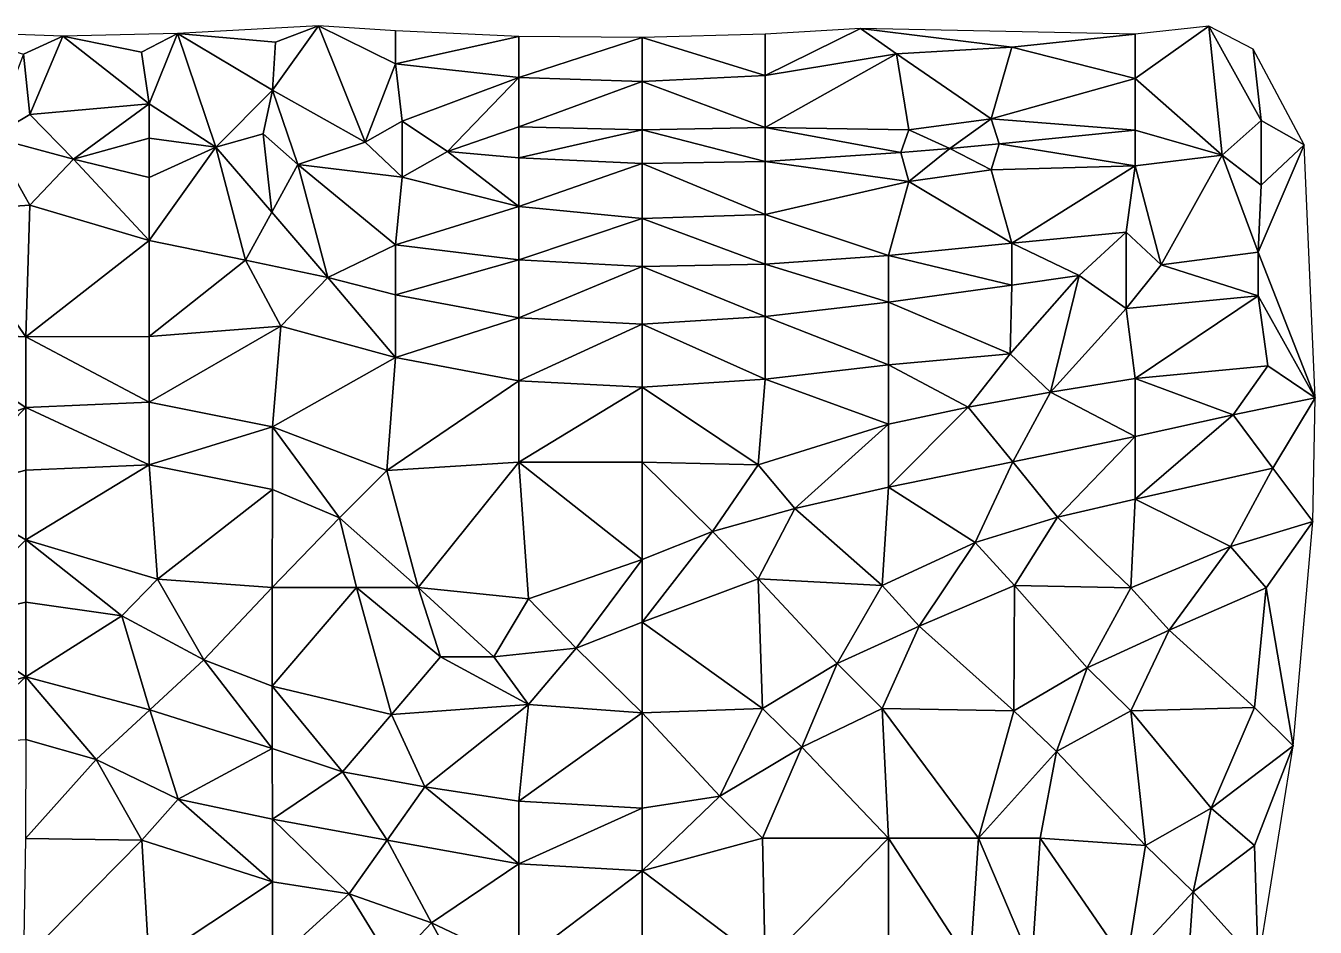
# Model space of a CAD drawing. Header units: metres. Extents: x 246072 to 246543, y 6709082 to 6709569.
# Drawn here: x 246229.5 to 246543.2, y 6709350 to 6709569.3 of the extents above; entities that cross this region are included whole.
import ezdxf

# ---------------------------------------------------------------- set-up
doc = ezdxf.new("R2010")
doc.units = ezdxf.units.M

msp = doc.modelspace()

# ---------------------------------------------------------------- linework, layer by layer
for points in [[(246238.49, 6709566.79, 25.4), (246211.2, 6709567.77, 21.76), (246228.89, 6709562.45, 22.98)], [(246266.4, 6709567.44, 28.51), (246238.49, 6709566.79, 25.4), (246257.63, 6709562.87, 26.42)], [(246266.4, 6709567.44, 28.51), (246257.63, 6709562.87, 26.42), (246259.48, 6709550.31, 22.88)], [(246266.4, 6709567.44, 28.51), (246259.48, 6709550.31, 22.88), (246275.68, 6709539.79, 21.21)], [(246300.72, 6709569.32, 31.01), (246266.4, 6709567.44, 28.51), (246290.22, 6709565.35, 29.4)], [(246289.46, 6709553.67, 26.03), (246266.4, 6709567.44, 28.51), (246275.68, 6709539.79, 21.21)], [(246290.22, 6709565.35, 29.4), (246266.4, 6709567.44, 28.51), (246289.46, 6709553.67, 26.03)], [(246300.72, 6709569.32, 31.01), (246290.22, 6709565.35, 29.4), (246289.46, 6709553.67, 26.03)], [(246312.05, 6709541.01, 24.11), (246300.72, 6709569.32, 31.01), (246289.46, 6709553.67, 26.03)], [(246319.45, 6709560.03, 29.25), (246300.72, 6709569.32, 31.01), (246312.05, 6709541.01, 24.11)], [(246319.45, 6709568.07, 31.37), (246300.72, 6709569.32, 31.01), (246319.45, 6709560.03, 29.25)], [(246349.43, 6709566.72, 31.67), (246319.45, 6709568.07, 31.37), (246319.45, 6709560.03, 29.25)], [(246432.55, 6709568.69, 31.12), (246409.4, 6709567.32, 31.45), (246409.4, 6709557.21, 29.26)], [(246432.55, 6709568.69, 31.12), (246409.4, 6709557.21, 29.26), (246441.28, 6709562.5, 29.53)], [(246432.55, 6709568.69, 31.12), (246441.28, 6709562.5, 29.53), (246469.37, 6709564.15, 28.85)], [(246499.36, 6709567.25, 28.21), (246432.55, 6709568.69, 31.12), (246469.37, 6709564.15, 28.85)], [(246517.33, 6709569.26, 27.8), (246499.36, 6709556.51, 26.05), (246520.54, 6709537.85, 21.58)], [(246517.33, 6709569.26, 27.8), (246499.36, 6709567.25, 28.21), (246499.36, 6709556.51, 26.05)], [(246517.33, 6709569.26, 27.8), (246520.54, 6709537.85, 21.58), (246530.06, 6709546.31, 22.71)], [(246517.33, 6709569.26, 27.8), (246530.06, 6709546.31, 22.71), (246528.13, 6709563.66, 26.17)], [(246238.49, 6709566.79, 25.4), (246228.89, 6709562.45, 22.98), (246230.45, 6709547.71, 19.61)], [(246238.49, 6709566.79, 25.4), (246230.45, 6709547.71, 19.61), (246259.48, 6709550.31, 22.88)], [(246257.63, 6709562.87, 26.42), (246238.49, 6709566.79, 25.4), (246259.48, 6709550.31, 22.88)], [(246349.43, 6709566.72, 31.67), (246319.45, 6709560.03, 29.25), (246349.43, 6709556.75, 29.27)], [(246379.42, 6709566.45, 31.68), (246349.43, 6709566.72, 31.67), (246349.43, 6709556.75, 29.27)], [(246379.42, 6709566.45, 31.68), (246349.43, 6709556.75, 29.27), (246379.42, 6709555.74, 29.27)], [(246409.4, 6709567.32, 31.45), (246379.42, 6709566.45, 31.68), (246409.4, 6709557.21, 29.26)], [(246379.42, 6709566.45, 31.68), (246379.42, 6709555.74, 29.27), (246409.4, 6709557.21, 29.26)], [(246499.36, 6709567.25, 28.21), (246469.37, 6709564.15, 28.85), (246499.36, 6709556.51, 26.05)], [(246228.89, 6709562.45, 22.98), (246221.11, 6709542.21, 17.61), (246230.45, 6709547.71, 19.61)], [(246441.28, 6709562.5, 29.53), (246409.4, 6709557.21, 29.26), (246409.4, 6709544.58, 26.65)], [(246441.28, 6709562.5, 29.53), (246409.4, 6709544.58, 26.65), (246444.34, 6709544.04, 25.69)], [(246469.37, 6709564.15, 28.85), (246441.28, 6709562.5, 29.53), (246464.34, 6709546.71, 25.52)], [(246464.34, 6709546.71, 25.52), (246441.28, 6709562.5, 29.53), (246444.34, 6709544.04, 25.69)], [(246499.36, 6709556.51, 26.05), (246469.37, 6709564.15, 28.85), (246464.34, 6709546.71, 25.52)], [(246528.13, 6709563.66, 26.17), (246530.06, 6709546.31, 22.71), (246540.53, 6709540.34, 21.14)], [(246319.45, 6709560.03, 29.25), (246312.05, 6709541.01, 24.11), (246321.01, 6709546.15, 25.81)], [(246349.43, 6709556.75, 29.27), (246319.45, 6709560.03, 29.25), (246321.01, 6709546.15, 25.81)], [(246349.43, 6709556.75, 29.27), (246321.01, 6709546.15, 25.81), (246332.04, 6709538.76, 24.6)], [(246349.43, 6709556.75, 29.27), (246332.04, 6709538.76, 24.6), (246349.43, 6709544.71, 26.51)], [(246379.42, 6709555.74, 29.27), (246349.43, 6709556.75, 29.27), (246349.43, 6709544.71, 26.51)], [(246379.42, 6709555.74, 29.27), (246349.43, 6709544.71, 26.51), (246379.42, 6709543.98, 26.75)], [(246409.4, 6709557.21, 29.26), (246379.42, 6709555.74, 29.27), (246409.4, 6709544.58, 26.65)], [(246409.4, 6709544.58, 26.65), (246379.42, 6709555.74, 29.27), (246379.42, 6709543.98, 26.75)], [(246499.36, 6709556.51, 26.05), (246464.34, 6709546.71, 25.52), (246499.36, 6709543.96, 23.62)], [(246499.36, 6709556.51, 26.05), (246499.36, 6709543.96, 23.62), (246520.54, 6709537.85, 21.58)], [(246289.46, 6709553.67, 26.03), (246275.68, 6709539.79, 21.21), (246287.19, 6709543.04, 22.96)], [(246289.46, 6709553.67, 26.03), (246287.19, 6709543.04, 22.96), (246295.67, 6709535.53, 21.95)], [(246312.05, 6709541.01, 24.11), (246289.46, 6709553.67, 26.03), (246295.67, 6709535.53, 21.95)], [(246259.48, 6709550.31, 22.88), (246230.45, 6709547.71, 19.61), (246241.11, 6709536.84, 18.39)], [(246259.48, 6709550.31, 22.88), (246241.11, 6709536.84, 18.39), (246259.48, 6709542.01, 20.59)], [(246275.68, 6709539.79, 21.21), (246259.48, 6709550.31, 22.88), (246259.48, 6709542.01, 20.59)], [(246230.45, 6709547.71, 19.61), (246221.11, 6709542.21, 17.61), (246241.11, 6709536.84, 18.39)], [(246321.01, 6709546.15, 25.81), (246312.05, 6709541.01, 24.11), (246321.01, 6709532.5, 22.94)], [(246321.01, 6709546.15, 25.81), (246321.01, 6709532.5, 22.94), (246332.04, 6709538.76, 24.6)], [(246464.34, 6709546.71, 25.52), (246444.34, 6709544.04, 25.69), (246454.31, 6709539.47, 24.48)], [(246464.34, 6709546.71, 25.52), (246454.31, 6709539.47, 24.48), (246466.33, 6709540.6, 24.28)], [(246464.34, 6709546.71, 25.52), (246466.33, 6709540.6, 24.28), (246499.36, 6709543.96, 23.62)], [(246530.06, 6709546.31, 22.71), (246520.54, 6709537.85, 21.58), (246530.06, 6709530.5, 19.89)], [(246530.06, 6709546.31, 22.71), (246530.06, 6709530.5, 19.89), (246540.53, 6709540.34, 21.14)], [(246287.19, 6709543.04, 22.96), (246275.68, 6709539.79, 21.21), (246289.33, 6709523.96, 19.39)], [(246287.19, 6709543.04, 22.96), (246289.33, 6709523.96, 19.39), (246295.67, 6709535.53, 21.95)], [(246349.43, 6709544.71, 26.51), (246332.04, 6709538.76, 24.6), (246349.43, 6709537.19, 24.95)], [(246379.42, 6709543.98, 26.75), (246349.43, 6709544.71, 26.51), (246349.43, 6709537.19, 24.95)], [(246379.42, 6709543.98, 26.75), (246349.43, 6709537.19, 24.95), (246379.42, 6709535.8, 25.18)], [(246409.4, 6709544.58, 26.65), (246379.42, 6709543.98, 26.75), (246409.4, 6709536.28, 25.08)], [(246409.4, 6709536.28, 25.08), (246379.42, 6709543.98, 26.75), (246379.42, 6709535.8, 25.18)], [(246442.33, 6709538.46, 24.69), (246409.4, 6709544.58, 26.65), (246409.4, 6709536.28, 25.08)], [(246444.34, 6709544.04, 25.69), (246409.4, 6709544.58, 26.65), (246442.33, 6709538.46, 24.69)], [(246444.34, 6709544.04, 25.69), (246442.33, 6709538.46, 24.69), (246454.28, 6709539.46, 24.48)], [(246454.31, 6709539.47, 24.48), (246444.34, 6709544.04, 25.69), (246454.28, 6709539.46, 24.48)], [(246499.36, 6709543.96, 23.62), (246466.33, 6709540.6, 24.28), (246499.36, 6709535.21, 22.03)], [(246520.54, 6709537.85, 21.58), (246499.36, 6709543.96, 23.62), (246499.36, 6709535.21, 22.03)], [(246221.11, 6709542.21, 17.61), (246208.23, 6709524.22, 14.92), (246230.49, 6709525.7, 16.34)], [(246241.11, 6709536.84, 18.39), (246221.11, 6709542.21, 17.61), (246230.49, 6709525.7, 16.34)], [(246259.48, 6709542.01, 20.59), (246241.11, 6709536.84, 18.39), (246259.49, 6709532.4, 18.84)], [(246275.68, 6709539.79, 21.21), (246259.48, 6709542.01, 20.59), (246259.49, 6709532.4, 18.84)], [(246275.68, 6709539.79, 21.21), (246259.48, 6709517.1, 17.02), (246282.95, 6709512.26, 17.68)], [(246275.68, 6709539.79, 21.21), (246259.49, 6709532.4, 18.84), (246259.48, 6709517.1, 17.02)], [(246275.68, 6709539.79, 21.21), (246282.95, 6709512.26, 17.68), (246289.33, 6709523.96, 19.39)], [(246312.05, 6709541.01, 24.11), (246295.67, 6709535.53, 21.95), (246321.01, 6709532.5, 22.94)], [(246442.33, 6709538.46, 24.69), (246444.33, 6709531.46, 23.38), (246454.28, 6709539.46, 24.48)], [(246464.34, 6709534.29, 23.22), (246454.28, 6709539.46, 24.48), (246444.33, 6709531.46, 23.38)], [(246454.31, 6709539.47, 24.48), (246454.28, 6709539.46, 24.48), (246464.34, 6709534.29, 23.22)], [(246454.31, 6709539.47, 24.48), (246464.34, 6709534.29, 23.22), (246466.33, 6709540.6, 24.28)], [(246499.36, 6709535.21, 22.03), (246466.33, 6709540.6, 24.28), (246464.34, 6709534.29, 23.22)], [(246540.53, 6709540.34, 21.14), (246530.06, 6709530.5, 19.89), (246529.34, 6709514.2, 17.26)], [(246540.53, 6709540.34, 21.14), (246529.34, 6709514.2, 17.26), (246543.19, 6709478.81, 11.74)], [(246259.48, 6709517.1, 17.02), (246241.11, 6709536.84, 18.39), (246230.49, 6709525.7, 16.34)], [(246259.49, 6709532.4, 18.84), (246241.11, 6709536.84, 18.39), (246259.48, 6709517.1, 17.02)], [(246332.04, 6709538.76, 24.6), (246321.01, 6709532.5, 22.94), (246349.43, 6709525.38, 22.86)], [(246349.43, 6709537.19, 24.95), (246332.04, 6709538.76, 24.6), (246349.43, 6709525.38, 22.86)], [(246379.42, 6709535.8, 25.18), (246349.43, 6709537.19, 24.95), (246349.43, 6709525.38, 22.86)], [(246409.4, 6709536.28, 25.08), (246379.42, 6709535.8, 25.18), (246409.4, 6709523.43, 22.87)], [(246442.33, 6709538.46, 24.69), (246409.4, 6709536.28, 25.08), (246444.33, 6709531.46, 23.38)], [(246409.4, 6709536.28, 25.08), (246409.4, 6709523.43, 22.87), (246444.33, 6709531.46, 23.38)], [(246520.54, 6709537.85, 21.58), (246499.36, 6709535.21, 22.03), (246505.72, 6709511.13, 17.78)], [(246520.54, 6709537.85, 21.58), (246505.72, 6709511.13, 17.78), (246529.34, 6709514.2, 17.26)], [(246520.54, 6709537.85, 21.58), (246529.34, 6709514.2, 17.26), (246530.06, 6709530.5, 19.89)], [(246295.67, 6709535.53, 21.95), (246289.33, 6709523.96, 19.39), (246302.94, 6709508.07, 18.21)], [(246319.45, 6709516.01, 20.16), (246295.67, 6709535.53, 21.95), (246302.94, 6709508.07, 18.21)], [(246321.01, 6709532.5, 22.94), (246295.67, 6709535.53, 21.95), (246319.45, 6709516.01, 20.16)], [(246379.42, 6709535.8, 25.18), (246349.43, 6709525.38, 22.86), (246379.42, 6709522.4, 22.88)], [(246379.42, 6709535.8, 25.18), (246379.42, 6709522.4, 22.88), (246409.4, 6709523.43, 22.87)], [(246464.34, 6709534.29, 23.22), (246444.33, 6709531.46, 23.38), (246469.37, 6709516.44, 20.06)], [(246499.36, 6709535.21, 22.03), (246464.34, 6709534.29, 23.22), (246469.37, 6709516.44, 20.06)], [(246499.36, 6709535.21, 22.03), (246469.37, 6709516.44, 20.06), (246497.17, 6709519.07, 19.38)], [(246499.36, 6709535.21, 22.03), (246497.17, 6709519.07, 19.38), (246505.72, 6709511.13, 17.78)], [(246349.43, 6709525.38, 22.86), (246321.01, 6709532.5, 22.94), (246319.45, 6709516.01, 20.16)], [(246444.33, 6709531.46, 23.38), (246409.4, 6709523.43, 22.87), (246439.39, 6709513.42, 20.61)], [(246469.37, 6709516.44, 20.06), (246444.33, 6709531.46, 23.38), (246439.39, 6709513.42, 20.61)], [(246208.23, 6709524.22, 14.92), (246201.42, 6709494.97, 15.26), (246229.49, 6709493.67, 15.61)], [(246230.49, 6709525.7, 16.34), (246208.23, 6709524.22, 14.92), (246229.49, 6709493.67, 15.61)], [(246259.48, 6709517.1, 17.02), (246230.49, 6709525.7, 16.34), (246229.49, 6709493.67, 15.61)], [(246289.33, 6709523.96, 19.39), (246282.95, 6709512.26, 17.68), (246302.94, 6709508.07, 18.21)], [(246349.43, 6709525.38, 22.86), (246319.45, 6709516.01, 20.16), (246349.43, 6709512.34, 20.85)], [(246379.42, 6709522.4, 22.88), (246349.43, 6709525.38, 22.86), (246349.43, 6709512.34, 20.85)], [(246379.42, 6709522.4, 22.88), (246349.43, 6709512.34, 20.85), (246379.42, 6709510.77, 21.12)], [(246409.4, 6709523.43, 22.87), (246379.42, 6709522.4, 22.88), (246409.4, 6709511.31, 21)], [(246409.4, 6709511.31, 21), (246379.42, 6709522.4, 22.88), (246379.42, 6709510.77, 21.12)], [(246439.39, 6709513.42, 20.61), (246409.4, 6709523.43, 22.87), (246409.4, 6709511.31, 21)], [(246497.17, 6709519.07, 19.38), (246469.37, 6709516.44, 20.06), (246485.73, 6709508.52, 18.19)], [(246497.17, 6709519.07, 19.38), (246485.73, 6709508.52, 18.19), (246497.17, 6709500.57, 16.58)], [(246497.17, 6709519.07, 19.38), (246497.17, 6709500.57, 16.58), (246505.72, 6709511.13, 17.78)], [(246259.48, 6709517.1, 17.02), (246229.49, 6709493.67, 15.61), (246259.48, 6709493.69, 15.62)], [(246282.95, 6709512.26, 17.68), (246259.48, 6709517.1, 17.02), (246259.48, 6709493.69, 15.62)], [(246319.45, 6709516.01, 20.16), (246302.94, 6709508.07, 18.21), (246319.45, 6709503.89, 18.6)], [(246349.43, 6709512.34, 20.85), (246319.45, 6709516.01, 20.16), (246319.45, 6709503.89, 18.6)], [(246469.37, 6709516.44, 20.06), (246439.39, 6709513.42, 20.61), (246469.37, 6709506.19, 18.51)], [(246485.73, 6709508.52, 18.19), (246469.37, 6709516.44, 20.06), (246469.37, 6709506.19, 18.51)], [(246529.34, 6709514.2, 17.26), (246505.72, 6709511.13, 17.78), (246529.34, 6709503.59, 15.67)], [(246529.34, 6709514.2, 17.26), (246529.34, 6709503.59, 15.67), (246543.19, 6709478.81, 11.74)], [(246282.95, 6709512.26, 17.68), (246259.48, 6709493.69, 15.62), (246291.56, 6709496.23, 16.56)], [(246282.95, 6709512.26, 17.68), (246291.56, 6709496.23, 16.56), (246302.94, 6709508.07, 18.21)], [(246349.43, 6709512.34, 20.85), (246319.45, 6709503.89, 18.6), (246349.43, 6709498.23, 19.15)], [(246379.42, 6709510.77, 21.12), (246349.43, 6709512.34, 20.85), (246349.43, 6709498.23, 19.15)], [(246409.4, 6709511.31, 21), (246379.42, 6709510.77, 21.12), (246409.4, 6709498.62, 19.3)], [(246439.39, 6709513.42, 20.61), (246409.4, 6709511.31, 21), (246439.39, 6709502.11, 18.99)], [(246439.39, 6709502.11, 18.99), (246409.4, 6709511.31, 21), (246409.4, 6709498.62, 19.3)], [(246439.39, 6709513.42, 20.61), (246439.39, 6709502.11, 18.99), (246469.37, 6709506.19, 18.51)], [(246505.72, 6709511.13, 17.78), (246497.17, 6709500.57, 16.58), (246529.34, 6709503.59, 15.67)], [(246319.45, 6709488.64, 17.18), (246302.94, 6709508.07, 18.21), (246291.56, 6709496.23, 16.56)], [(246319.45, 6709503.89, 18.6), (246302.94, 6709508.07, 18.21), (246319.45, 6709488.64, 17.18)], [(246379.42, 6709510.77, 21.12), (246349.43, 6709498.23, 19.15), (246379.42, 6709496.7, 19.38)], [(246379.42, 6709510.77, 21.12), (246379.42, 6709496.7, 19.38), (246409.4, 6709498.62, 19.3)], [(246485.73, 6709508.52, 18.19), (246469.37, 6709506.19, 18.51), (246469.01, 6709489.52, 16.24)], [(246485.73, 6709508.52, 18.19), (246469.01, 6709489.52, 16.24), (246478.77, 6709480.21, 14.73)], [(246485.73, 6709508.52, 18.19), (246478.77, 6709480.21, 14.73), (246497.17, 6709500.57, 16.58)], [(246469.37, 6709506.19, 18.51), (246439.39, 6709502.11, 18.99), (246469.01, 6709489.52, 16.24)], [(246349.43, 6709498.23, 19.15), (246319.45, 6709503.89, 18.6), (246319.45, 6709488.64, 17.18)], [(246439.39, 6709502.11, 18.99), (246409.4, 6709498.62, 19.3), (246439.39, 6709486.86, 17.06)], [(246439.39, 6709502.11, 18.99), (246439.39, 6709486.86, 17.06), (246469.01, 6709489.52, 16.24)], [(246529.34, 6709503.59, 15.67), (246497.17, 6709500.57, 16.58), (246499.36, 6709483.53, 14.27)], [(246529.34, 6709503.59, 15.67), (246499.36, 6709483.53, 14.27), (246531.65, 6709486.59, 13.23)], [(246529.34, 6709503.59, 15.67), (246531.65, 6709486.59, 13.23), (246543.19, 6709478.81, 11.74)], [(246409.4, 6709498.62, 19.3), (246379.42, 6709496.7, 19.38), (246409.4, 6709483.35, 17.6)], [(246439.39, 6709486.86, 17.06), (246409.4, 6709498.62, 19.3), (246409.4, 6709483.35, 17.6)], [(246497.17, 6709500.57, 16.58), (246478.77, 6709480.21, 14.73), (246499.36, 6709483.53, 14.27)], [(246291.56, 6709496.23, 16.56), (246259.48, 6709493.69, 15.62), (246259.48, 6709477.76, 14.87)], [(246291.56, 6709496.23, 16.56), (246259.48, 6709477.76, 14.87), (246289.47, 6709471.77, 15)], [(246319.45, 6709488.64, 17.18), (246291.56, 6709496.23, 16.56), (246289.47, 6709471.77, 15)], [(246349.43, 6709498.23, 19.15), (246319.45, 6709488.64, 17.18), (246349.43, 6709482.96, 17.82)], [(246379.42, 6709496.7, 19.38), (246349.43, 6709498.23, 19.15), (246349.43, 6709482.96, 17.82)], [(246379.42, 6709496.7, 19.38), (246349.43, 6709482.96, 17.82), (246379.42, 6709481.42, 17.94)], [(246379.42, 6709496.7, 19.38), (246379.42, 6709481.42, 17.94), (246409.4, 6709483.35, 17.6)], [(246229.49, 6709476.45, 15.14), (246201.42, 6709494.97, 15.26), (246199.44, 6709464.94, 15.67)], [(246229.49, 6709493.67, 15.61), (246201.42, 6709494.97, 15.26), (246229.49, 6709476.45, 15.14)], [(246259.48, 6709493.69, 15.62), (246229.49, 6709493.67, 15.61), (246259.48, 6709477.76, 14.87)], [(246259.48, 6709477.76, 14.87), (246229.49, 6709493.67, 15.61), (246229.49, 6709476.45, 15.14)], [(246469.01, 6709489.52, 16.24), (246439.39, 6709486.86, 17.06), (246458.78, 6709476.56, 15.14)], [(246469.01, 6709489.52, 16.24), (246458.78, 6709476.56, 15.14), (246478.77, 6709480.21, 14.73)], [(246319.45, 6709488.64, 17.18), (246289.47, 6709471.77, 15), (246317.28, 6709461.14, 15.59)], [(246349.43, 6709482.96, 17.82), (246319.45, 6709488.64, 17.18), (246317.28, 6709461.14, 15.59)], [(246439.39, 6709486.86, 17.06), (246409.4, 6709483.35, 17.6), (246439.39, 6709472.35, 15.47)], [(246458.78, 6709476.56, 15.14), (246439.39, 6709486.86, 17.06), (246439.39, 6709472.35, 15.47)], [(246531.65, 6709486.59, 13.23), (246499.36, 6709483.53, 14.27), (246523.2, 6709474.69, 12.16)], [(246531.65, 6709486.59, 13.23), (246523.2, 6709474.69, 12.16), (246543.19, 6709478.81, 11.74)], [(246349.43, 6709482.96, 17.82), (246317.28, 6709461.14, 15.59), (246349.44, 6709463.17, 16.66)], [(246379.42, 6709481.42, 17.94), (246349.43, 6709482.96, 17.82), (246349.44, 6709463.17, 16.66)], [(246409.4, 6709483.35, 17.6), (246379.42, 6709481.42, 17.94), (246407.68, 6709462.48, 15.71)], [(246439.39, 6709472.35, 15.47), (246409.4, 6709483.35, 17.6), (246407.68, 6709462.48, 15.71)], [(246499.36, 6709483.53, 14.27), (246478.77, 6709480.21, 14.73), (246499.35, 6709469.41, 12.63)], [(246523.2, 6709474.69, 12.16), (246499.36, 6709483.53, 14.27), (246499.35, 6709469.41, 12.63)], [(246379.42, 6709481.42, 17.94), (246349.44, 6709463.17, 16.66), (246379.42, 6709463.17, 16.56)], [(246407.68, 6709462.48, 15.71), (246379.42, 6709481.42, 17.94), (246379.42, 6709463.17, 16.56)], [(246478.77, 6709480.21, 14.73), (246458.78, 6709476.56, 15.14), (246469.61, 6709463.19, 13.26)], [(246499.35, 6709469.41, 12.63), (246478.77, 6709480.21, 14.73), (246469.61, 6709463.19, 13.26)], [(246259.48, 6709477.76, 14.87), (246229.49, 6709476.45, 15.14), (246259.49, 6709462.49, 13.82)], [(246289.47, 6709471.77, 15), (246259.48, 6709477.76, 14.87), (246259.49, 6709462.49, 13.82)], [(246458.78, 6709476.56, 15.14), (246439.39, 6709472.35, 15.47), (246439.38, 6709457.09, 14.06)], [(246458.78, 6709476.56, 15.14), (246439.38, 6709457.09, 14.06), (246469.61, 6709463.19, 13.26)], [(246523.2, 6709474.69, 12.16), (246532.89, 6709461.71, 10.24), (246543.19, 6709478.81, 11.74)], [(246543.19, 6709478.81, 11.74), (246532.89, 6709461.71, 10.24), (246542.6, 6709448.71, 8.53)], [(246229.49, 6709476.45, 15.14), (246199.44, 6709464.94, 15.67), (246209.41, 6709455.94, 14.33)], [(246229.49, 6709476.45, 15.14), (246209.41, 6709455.94, 14.33), (246229.49, 6709461.2, 13.87)], [(246259.49, 6709462.49, 13.82), (246229.49, 6709476.45, 15.14), (246229.49, 6709461.2, 13.87)], [(246523.2, 6709474.69, 12.16), (246499.35, 6709454.15, 11.11), (246532.89, 6709461.71, 10.24)], [(246523.2, 6709474.69, 12.16), (246499.35, 6709469.41, 12.63), (246499.35, 6709454.15, 11.11)], [(246289.47, 6709471.77, 15), (246259.49, 6709462.49, 13.82), (246289.46, 6709456.51, 14.38)], [(246305.83, 6709449.6, 14.9), (246289.47, 6709471.77, 15), (246289.46, 6709456.51, 14.38)], [(246317.28, 6709461.14, 15.59), (246289.47, 6709471.77, 15), (246305.83, 6709449.6, 14.9)], [(246439.39, 6709472.35, 15.47), (246407.68, 6709462.48, 15.71), (246416.54, 6709451.84, 14.61)], [(246439.39, 6709472.35, 15.47), (246416.54, 6709451.84, 14.61), (246439.38, 6709457.09, 14.06)], [(246499.35, 6709469.41, 12.63), (246469.61, 6709463.19, 13.26), (246480.45, 6709449.79, 11.6)], [(246499.35, 6709469.41, 12.63), (246480.45, 6709449.79, 11.6), (246499.35, 6709454.15, 11.11)], [(246229.49, 6709461.2, 13.87), (246209.41, 6709455.94, 14.33), (246229.48, 6709444.28, 11.88)], [(246259.49, 6709462.49, 13.82), (246229.48, 6709444.28, 11.88), (246261.49, 6709434.66, 11.73)], [(246259.49, 6709462.49, 13.82), (246229.49, 6709461.2, 13.87), (246229.48, 6709444.28, 11.88)], [(246289.46, 6709456.51, 14.38), (246259.49, 6709462.49, 13.82), (246261.49, 6709434.66, 11.73)], [(246317.28, 6709461.14, 15.59), (246305.83, 6709449.6, 14.9), (246324.9, 6709432.63, 15.62)], [(246349.44, 6709463.17, 16.66), (246317.28, 6709461.14, 15.59), (246324.9, 6709432.63, 15.62)], [(246349.44, 6709463.17, 16.66), (246324.9, 6709432.63, 15.62), (246351.79, 6709429.88, 15.85)], [(246379.42, 6709463.17, 16.56), (246349.44, 6709463.17, 16.66), (246379.42, 6709439.43, 15.39)], [(246349.44, 6709463.17, 16.66), (246351.79, 6709429.88, 15.85), (246379.42, 6709439.43, 15.39)], [(246407.68, 6709462.48, 15.71), (246379.42, 6709463.17, 16.56), (246396.55, 6709446.3, 15.05)], [(246379.42, 6709463.17, 16.56), (246379.42, 6709439.43, 15.39), (246396.55, 6709446.3, 15.05)], [(246407.68, 6709462.48, 15.71), (246396.55, 6709446.3, 15.05), (246416.54, 6709451.84, 14.61)], [(246469.61, 6709463.19, 13.26), (246439.38, 6709457.09, 14.06), (246460.46, 6709443.57, 12.05)], [(246469.61, 6709463.19, 13.26), (246460.46, 6709443.57, 12.05), (246480.45, 6709449.79, 11.6)], [(246532.89, 6709461.71, 10.24), (246499.35, 6709454.15, 11.11), (246522.61, 6709442.63, 8.97)], [(246532.89, 6709461.71, 10.24), (246522.61, 6709442.63, 8.97), (246542.6, 6709448.71, 8.53)], [(246209.41, 6709455.94, 14.33), (246209.39, 6709424.52, 10.65), (246229.48, 6709444.28, 11.88)], [(246289.46, 6709456.51, 14.38), (246261.49, 6709434.66, 11.73), (246289.45, 6709432.65, 13.75)], [(246305.83, 6709449.6, 14.9), (246289.46, 6709456.51, 14.38), (246289.45, 6709432.65, 13.75)], [(246439.38, 6709457.09, 14.06), (246416.54, 6709451.84, 14.61), (246437.85, 6709433.1, 12.35)], [(246439.38, 6709457.09, 14.06), (246437.85, 6709433.1, 12.35), (246460.46, 6709443.57, 12.05)], [(246416.54, 6709451.84, 14.61), (246396.55, 6709446.3, 15.05), (246407.68, 6709434.74, 13.86)], [(246437.85, 6709433.1, 12.35), (246416.54, 6709451.84, 14.61), (246407.68, 6709434.74, 13.86)], [(246499.35, 6709454.15, 11.11), (246480.45, 6709449.79, 11.6), (246498.35, 6709432.54, 9.35)], [(246499.35, 6709454.15, 11.11), (246498.35, 6709432.54, 9.35), (246522.61, 6709442.63, 8.97)], [(246305.83, 6709449.6, 14.9), (246289.45, 6709432.65, 13.75), (246309.9, 6709432.64, 14.95)], [(246305.83, 6709449.6, 14.9), (246309.9, 6709432.64, 14.95), (246324.9, 6709432.63, 15.62)], [(246480.45, 6709449.79, 11.6), (246460.46, 6709443.57, 12.05), (246470.02, 6709433.11, 10.8)], [(246480.45, 6709449.79, 11.6), (246470.02, 6709433.11, 10.8), (246498.35, 6709432.54, 9.35)], [(246542.6, 6709448.71, 8.53), (246522.61, 6709442.63, 8.97), (246531.29, 6709432.54, 7.67)], [(246542.6, 6709448.71, 8.53), (246531.29, 6709432.54, 7.67), (246537.84, 6709394.11, 4.98)], [(246396.55, 6709446.3, 15.05), (246379.42, 6709439.43, 15.39), (246379.42, 6709424.18, 14.64)], [(246396.55, 6709446.3, 15.05), (246379.42, 6709424.18, 14.64), (246407.68, 6709434.74, 13.86)], [(246229.48, 6709444.28, 11.88), (246209.39, 6709424.52, 10.65), (246229.49, 6709429.04, 9.95)], [(246229.48, 6709444.28, 11.88), (246229.49, 6709429.04, 9.95), (246252.82, 6709425.77, 10.69)], [(246261.49, 6709434.66, 11.73), (246229.48, 6709444.28, 11.88), (246252.82, 6709425.77, 10.69)], [(246460.46, 6709443.57, 12.05), (246437.85, 6709433.1, 12.35), (246446.83, 6709423.22, 11.38)], [(246460.46, 6709443.57, 12.05), (246446.83, 6709423.22, 11.38), (246470.02, 6709433.11, 10.8)], [(246522.61, 6709442.63, 8.97), (246498.35, 6709432.54, 9.35), (246507.68, 6709422.29, 8.22)], [(246522.61, 6709442.63, 8.97), (246507.68, 6709422.29, 8.22), (246531.29, 6709432.54, 7.67)], [(246379.42, 6709439.43, 15.39), (246351.79, 6709429.88, 15.85), (246363.37, 6709417.88, 14.94)], [(246379.42, 6709439.43, 15.39), (246363.37, 6709417.88, 14.94), (246379.42, 6709424.18, 14.64)], [(246261.49, 6709434.66, 11.73), (246252.82, 6709425.77, 10.69), (246272.79, 6709415.05, 11.94)], [(246289.45, 6709432.65, 13.75), (246261.49, 6709434.66, 11.73), (246272.79, 6709415.05, 11.94)], [(246289.45, 6709432.65, 13.75), (246272.79, 6709415.05, 11.94), (246289.44, 6709408.66, 12.98)], [(246309.9, 6709432.64, 14.95), (246289.45, 6709432.65, 13.75), (246289.44, 6709408.66, 12.98)], [(246309.9, 6709432.64, 14.95), (246289.44, 6709408.66, 12.98), (246318.42, 6709401.77, 13.9)], [(246324.9, 6709432.63, 15.62), (246309.9, 6709432.64, 14.95), (246330.34, 6709415.78, 15.18)], [(246309.9, 6709432.64, 14.95), (246318.42, 6709401.77, 13.9), (246330.34, 6709415.78, 15.18)], [(246343.38, 6709415.77, 15.27), (246324.9, 6709432.63, 15.62), (246330.34, 6709415.78, 15.18)], [(246351.79, 6709429.88, 15.85), (246324.9, 6709432.63, 15.62), (246343.38, 6709415.77, 15.27)], [(246407.68, 6709434.74, 13.86), (246379.42, 6709424.18, 14.64), (246408.74, 6709403.22, 12.27)], [(246437.85, 6709433.1, 12.35), (246407.68, 6709434.74, 13.86), (246426.84, 6709414.11, 11.9)], [(246426.84, 6709414.11, 11.9), (246407.68, 6709434.74, 13.86), (246408.74, 6709403.22, 12.27)], [(246437.85, 6709433.1, 12.35), (246426.84, 6709414.11, 11.9), (246446.83, 6709423.22, 11.38)], [(246470.02, 6709433.11, 10.8), (246446.83, 6709423.22, 11.38), (246469.89, 6709402.62, 9.23)], [(246487.69, 6709413.11, 8.77), (246470.02, 6709433.11, 10.8), (246469.89, 6709402.62, 9.23)], [(246498.35, 6709432.54, 9.35), (246470.02, 6709433.11, 10.8), (246487.69, 6709413.11, 8.77)], [(246498.35, 6709432.54, 9.35), (246487.69, 6709413.11, 8.77), (246507.68, 6709422.29, 8.22)], [(246531.29, 6709432.54, 7.67), (246507.68, 6709422.29, 8.22), (246528.44, 6709403.43, 5.94)], [(246531.29, 6709432.54, 7.67), (246528.44, 6709403.43, 5.94), (246537.84, 6709394.11, 4.98)], [(246351.79, 6709429.88, 15.85), (246343.38, 6709415.77, 15.27), (246363.37, 6709417.88, 14.94)], [(246229.49, 6709429.04, 9.95), (246209.39, 6709424.52, 10.65), (246229.5, 6709410.9, 8.26)], [(246252.82, 6709425.77, 10.69), (246229.49, 6709429.04, 9.95), (246229.5, 6709410.9, 8.26)], [(246229.5, 6709410.9, 8.26), (246209.39, 6709424.52, 10.65), (246204.91, 6709403.73, 8.96)], [(246252.82, 6709425.77, 10.69), (246229.5, 6709410.9, 8.26), (246259.68, 6709402.86, 10.49)], [(246272.79, 6709415.05, 11.94), (246252.82, 6709425.77, 10.69), (246259.68, 6709402.86, 10.49)], [(246379.42, 6709424.18, 14.64), (246363.37, 6709417.88, 14.94), (246379.42, 6709402.12, 13.54)], [(246408.74, 6709403.22, 12.27), (246379.42, 6709424.18, 14.64), (246379.42, 6709402.12, 13.54)], [(246426.84, 6709414.11, 11.9), (246437.85, 6709403.22, 10.9), (246446.83, 6709423.22, 11.38)], [(246469.89, 6709402.62, 9.23), (246446.83, 6709423.22, 11.38), (246437.85, 6709403.22, 10.9)], [(246507.68, 6709422.29, 8.22), (246487.69, 6709413.11, 8.77), (246498.35, 6709402.62, 7.64)], [(246528.44, 6709403.43, 5.94), (246507.68, 6709422.29, 8.22), (246498.35, 6709402.62, 7.64)], [(246363.37, 6709417.88, 14.94), (246343.38, 6709415.77, 15.27), (246351.79, 6709404.18, 14.48)], [(246379.42, 6709402.12, 13.54), (246363.37, 6709417.88, 14.94), (246351.79, 6709404.18, 14.48)], [(246272.79, 6709415.05, 11.94), (246259.68, 6709402.86, 10.49), (246289.43, 6709393.44, 11.78)], [(246289.44, 6709408.66, 12.98), (246272.79, 6709415.05, 11.94), (246289.43, 6709393.44, 11.78)], [(246351.79, 6709404.18, 14.48), (246330.34, 6709415.78, 15.18), (246318.42, 6709401.77, 13.9)], [(246343.38, 6709415.77, 15.27), (246330.34, 6709415.78, 15.18), (246351.79, 6709404.18, 14.48)], [(246426.84, 6709414.11, 11.9), (246408.74, 6709403.22, 12.27), (246418.3, 6709393.77, 11.52)], [(246426.84, 6709414.11, 11.9), (246418.3, 6709393.77, 11.52), (246437.85, 6709403.22, 10.9)], [(246229.5, 6709410.9, 8.26), (246204.91, 6709403.73, 8.96), (246211.85, 6709394.59, 7.83)], [(246229.5, 6709410.9, 8.26), (246211.85, 6709394.59, 7.83), (246229.47, 6709395.62, 7.28)], [(246246.59, 6709390.78, 8.47), (246229.5, 6709410.9, 8.26), (246229.47, 6709395.62, 7.28)], [(246259.68, 6709402.86, 10.49), (246229.5, 6709410.9, 8.26), (246246.59, 6709390.78, 8.47)], [(246487.69, 6709413.11, 8.77), (246469.89, 6709402.62, 9.23), (246480.23, 6709392.77, 8.34)], [(246487.69, 6709413.11, 8.77), (246480.23, 6709392.77, 8.34), (246498.35, 6709402.62, 7.64)], [(246306.54, 6709387.81, 11.71), (246289.44, 6709408.66, 12.98), (246289.43, 6709393.44, 11.78)], [(246318.42, 6709401.77, 13.9), (246289.44, 6709408.66, 12.98), (246306.54, 6709387.81, 11.71)], [(246259.68, 6709402.86, 10.49), (246246.59, 6709390.78, 8.47), (246266.56, 6709381.11, 9.49)], [(246289.43, 6709393.44, 11.78), (246259.68, 6709402.86, 10.49), (246266.56, 6709381.11, 9.49)], [(246318.42, 6709401.77, 13.9), (246306.54, 6709387.81, 11.71), (246326.53, 6709384.14, 12.1)], [(246351.79, 6709404.18, 14.48), (246318.42, 6709401.77, 13.9), (246326.53, 6709384.14, 12.1)], [(246351.79, 6709404.18, 14.48), (246326.53, 6709384.14, 12.1), (246349.43, 6709380.62, 12.39)], [(246379.42, 6709402.12, 13.54), (246351.79, 6709404.18, 14.48), (246349.43, 6709380.62, 12.39)], [(246379.42, 6709402.12, 13.54), (246349.43, 6709380.62, 12.39), (246379.42, 6709378.93, 12.33)], [(246408.74, 6709403.22, 12.27), (246379.42, 6709402.12, 13.54), (246398.32, 6709381.9, 11.95)], [(246379.42, 6709402.12, 13.54), (246379.42, 6709378.93, 12.33), (246398.32, 6709381.9, 11.95)], [(246408.74, 6709403.22, 12.27), (246398.32, 6709381.9, 11.95), (246418.3, 6709393.77, 11.52)], [(246437.85, 6709403.22, 10.9), (246418.3, 6709393.77, 11.52), (246439.39, 6709371.62, 10.15)], [(246437.85, 6709403.22, 10.9), (246439.39, 6709371.62, 10.15), (246461.26, 6709371.62, 8.93)], [(246469.89, 6709402.62, 9.23), (246437.85, 6709403.22, 10.9), (246461.26, 6709371.62, 8.93)], [(246469.89, 6709402.62, 9.23), (246461.26, 6709371.62, 8.93), (246480.23, 6709392.77, 8.34)], [(246498.35, 6709402.62, 7.64), (246480.23, 6709392.77, 8.34), (246501.86, 6709369.9, 6.36)], [(246528.44, 6709403.43, 5.94), (246498.35, 6709402.62, 7.64), (246517.85, 6709378.92, 5.59)], [(246498.35, 6709402.62, 7.64), (246501.86, 6709369.9, 6.36), (246517.85, 6709378.92, 5.59)], [(246528.44, 6709403.43, 5.94), (246517.85, 6709378.92, 5.59), (246537.84, 6709394.11, 4.98)], [(246246.59, 6709390.78, 8.47), (246229.47, 6709395.62, 7.28), (246229.39, 6709371.6, 6.22)], [(246289.43, 6709393.44, 11.78), (246266.56, 6709381.11, 9.49), (246289.47, 6709376.25, 9.74)], [(246306.54, 6709387.81, 11.71), (246289.43, 6709393.44, 11.78), (246289.47, 6709376.25, 9.74)], [(246398.32, 6709381.9, 11.95), (246408.74, 6709371.68, 11.41), (246418.3, 6709393.77, 11.52)], [(246439.39, 6709371.62, 10.15), (246418.3, 6709393.77, 11.52), (246408.74, 6709371.68, 11.41)], [(246480.23, 6709392.77, 8.34), (246461.26, 6709371.62, 8.93), (246476.25, 6709371.62, 8.02)], [(246501.86, 6709369.9, 6.36), (246480.23, 6709392.77, 8.34), (246476.25, 6709371.62, 8.02)], [(246537.84, 6709394.11, 4.98), (246517.85, 6709378.92, 5.59), (246528.44, 6709369.9, 4.61)], [(246537.84, 6709394.11, 4.98), (246528.44, 6709369.9, 4.61), (246529.33, 6709341.11, 3.99)], [(246246.59, 6709390.78, 8.47), (246229.39, 6709371.6, 6.22), (246257.71, 6709371.19, 7.86)], [(246246.59, 6709390.78, 8.47), (246257.71, 6709371.19, 7.86), (246266.56, 6709381.11, 9.49)], [(246306.54, 6709387.81, 11.71), (246289.47, 6709376.25, 9.74), (246317.36, 6709371.14, 10.09)], [(246326.53, 6709384.14, 12.1), (246306.54, 6709387.81, 11.71), (246317.36, 6709371.14, 10.09)], [(246326.53, 6709384.14, 12.1), (246317.36, 6709371.14, 10.09), (246349.43, 6709365.37, 11.02)], [(246349.43, 6709380.62, 12.39), (246326.53, 6709384.14, 12.1), (246349.43, 6709365.37, 11.02)], [(246289.47, 6709360.99, 8.03), (246266.56, 6709381.11, 9.49), (246257.71, 6709371.19, 7.86)], [(246289.47, 6709376.25, 9.74), (246266.56, 6709381.11, 9.49), (246289.47, 6709360.99, 8.03)], [(246379.42, 6709378.93, 12.33), (246349.43, 6709380.62, 12.39), (246349.43, 6709365.37, 11.02)], [(246398.32, 6709381.9, 11.95), (246379.42, 6709378.93, 12.33), (246379.42, 6709363.68, 11.63)], [(246398.32, 6709381.9, 11.95), (246379.42, 6709363.68, 11.63), (246408.74, 6709371.68, 11.41)], [(246317.36, 6709371.14, 10.09), (246289.47, 6709376.25, 9.74), (246308.16, 6709358.1, 8.4)], [(246308.16, 6709358.1, 8.4), (246289.47, 6709376.25, 9.74), (246289.47, 6709360.99, 8.03)], [(246379.42, 6709378.93, 12.33), (246349.43, 6709365.37, 11.02), (246379.42, 6709363.68, 11.63)], [(246517.85, 6709378.92, 5.59), (246501.86, 6709369.9, 6.36), (246513.53, 6709358.57, 5.38)], [(246517.85, 6709378.92, 5.59), (246513.53, 6709358.57, 5.38), (246528.44, 6709369.9, 4.61)], [(246257.71, 6709371.19, 7.86), (246229.39, 6709371.6, 6.22), (246228.93, 6709341.94, 6.47)], [(246257.71, 6709371.19, 7.86), (246228.93, 6709341.94, 6.47), (246259.47, 6709341.09, 6.16)], [(246289.47, 6709360.99, 8.03), (246257.71, 6709371.19, 7.86), (246259.47, 6709341.09, 6.16)], [(246317.36, 6709371.14, 10.09), (246308.16, 6709358.1, 8.4), (246328.15, 6709351.03, 8.87)], [(246349.43, 6709365.37, 11.02), (246317.36, 6709371.14, 10.09), (246328.15, 6709351.03, 8.87)], [(246408.74, 6709371.68, 11.41), (246379.42, 6709363.68, 11.63), (246409.4, 6709341.1, 11.03)], [(246439.39, 6709371.62, 10.15), (246408.74, 6709371.68, 11.41), (246409.4, 6709341.1, 11.03)], [(246439.39, 6709371.62, 10.15), (246409.4, 6709341.1, 11.03), (246439.39, 6709341.1, 10.05)], [(246461.26, 6709371.62, 8.93), (246439.39, 6709371.62, 10.15), (246459.26, 6709341.11, 8.89)], [(246459.26, 6709341.11, 8.89), (246439.39, 6709371.62, 10.15), (246439.39, 6709341.1, 10.05)], [(246461.26, 6709371.62, 8.93), (246459.26, 6709341.11, 8.89), (246474.25, 6709341.11, 7.91)], [(246461.26, 6709371.62, 8.93), (246474.25, 6709341.11, 7.91), (246476.25, 6709371.62, 8.02)], [(246497.3, 6709341.11, 6.29), (246476.25, 6709371.62, 8.02), (246474.25, 6709341.11, 7.91)], [(246501.86, 6709369.9, 6.36), (246476.25, 6709371.62, 8.02), (246497.3, 6709341.11, 6.29)], [(246501.86, 6709369.9, 6.36), (246497.3, 6709341.11, 6.29), (246513.53, 6709358.57, 5.38)], [(246528.44, 6709369.9, 4.61), (246513.53, 6709358.57, 5.38), (246529.33, 6709341.11, 3.99)], [(246349.43, 6709365.37, 11.02), (246328.15, 6709351.03, 8.87), (246349.42, 6709340.96, 9.38)], [(246379.42, 6709363.68, 11.63), (246349.43, 6709365.37, 11.02), (246349.42, 6709340.96, 9.38)], [(246379.42, 6709363.68, 11.63), (246349.42, 6709340.96, 9.38), (246379.41, 6709341.1, 10.78)], [(246409.4, 6709341.1, 11.03), (246379.42, 6709363.68, 11.63), (246379.41, 6709341.1, 10.78)], [(246289.47, 6709360.99, 8.03), (246259.47, 6709341.09, 6.16), (246289.48, 6709341.14, 6.83)], [(246308.16, 6709358.1, 8.4), (246289.47, 6709360.99, 8.03), (246289.48, 6709341.14, 6.83)], [(246308.16, 6709358.1, 8.4), (246289.48, 6709341.14, 6.83), (246318.68, 6709340.97, 7.65)], [(246308.16, 6709358.1, 8.4), (246318.68, 6709340.97, 7.65), (246328.15, 6709351.03, 8.87)], [(246497.3, 6709341.11, 6.29), (246512.29, 6709341.11, 5.2), (246513.53, 6709358.57, 5.38)], [(246529.33, 6709341.11, 3.99), (246513.53, 6709358.57, 5.38), (246512.29, 6709341.11, 5.2)], [(246339.41, 6709330.69, 8.3), (246328.15, 6709351.03, 8.87), (246318.68, 6709340.97, 7.65)], [(246349.42, 6709340.96, 9.38), (246328.15, 6709351.03, 8.87), (246339.41, 6709330.69, 8.3)]]:
    msp.add_3dface(points)

doc.saveas('drawing.dxf')
